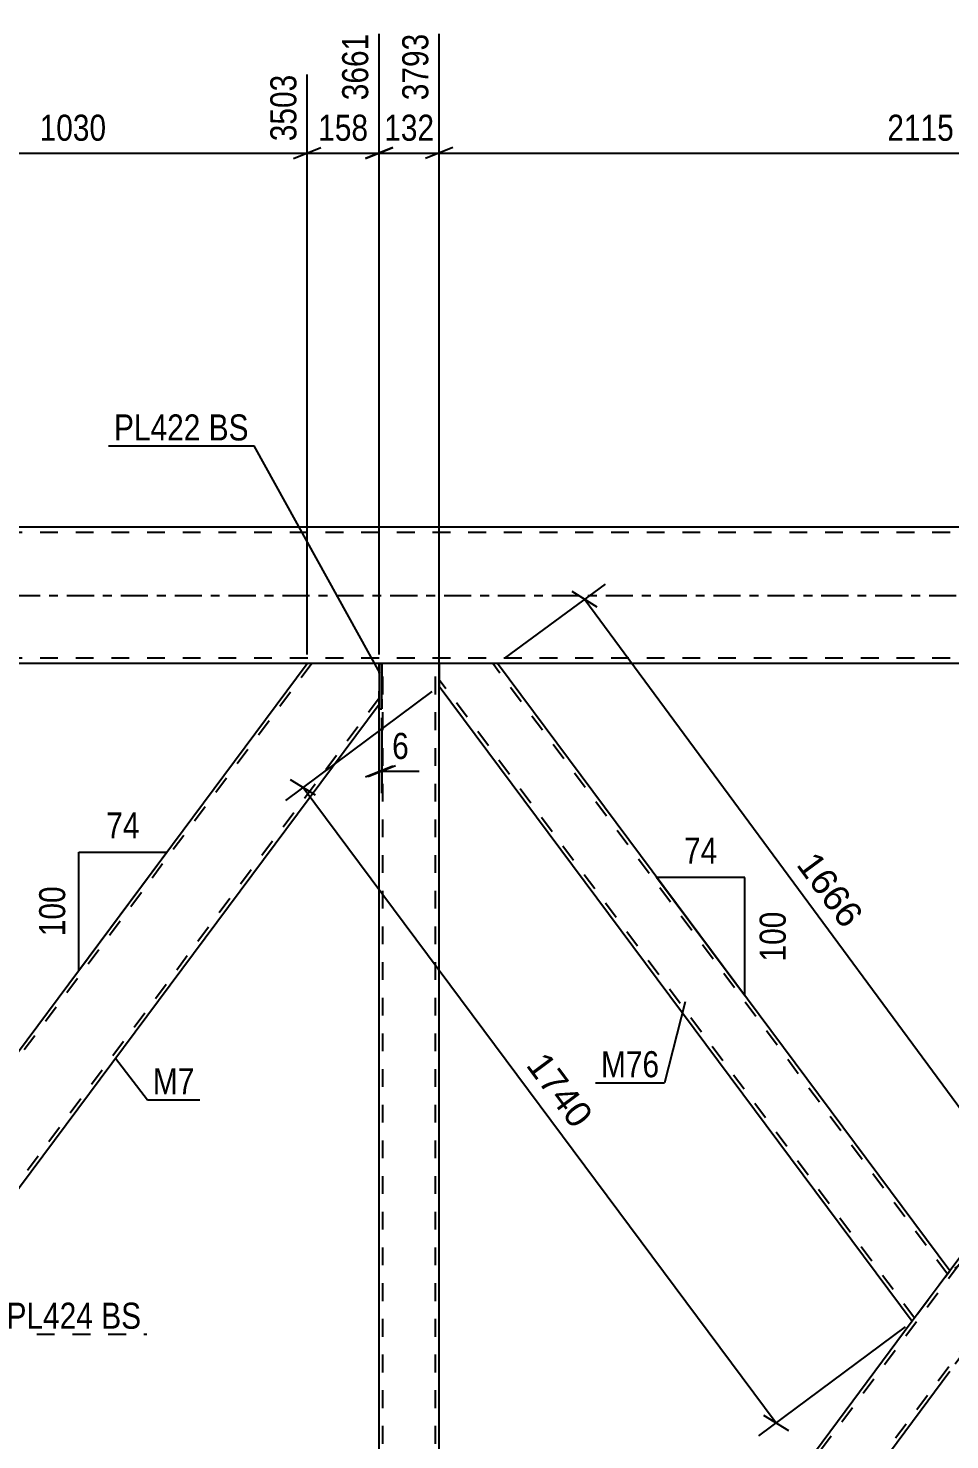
# Model space of a CAD drawing. Header units: millimetres. Extents: x -188 to 1001, y -633 to 208.
# Drawn here: x 142.3 to 243.5, y -92.8 to 62.3 of the extents above; entities that cross this region are included whole.
import ezdxf

# ---------------------------------------------------------------- set-up
doc = ezdxf.new("R2010")
doc.units = ezdxf.units.MM
doc.linetypes.add('DXK_LINE_DOT2', pattern=[3.9198, 1.9599, -1.9599])
doc.linetypes.add('DXK_LINE_DOT3', pattern=[5.9187, 2.979, -0.9799, 0.9799, -0.9799])
doc.styles.add('Arial', font='ARIAL.TTF', dxfattribs={"height": 0.2})
doc.styles.add('Arial Narrow', font='ARIALN.TTF', dxfattribs={"height": 0.2})

# ---------------------------------------------------------------- blocks, each defined once
blk = doc.blocks.new('Part-761552178-4813 - 4322')
at = {"color": 2, "linetype": 'Continuous'}
for p, q in [((187.45, -7.5), (187.45, -9.96)), ((243.53, -74.22), (193.85, -7.5)), ((187.45, -9.96), (239.41, -79.75)), ((243.03, -74.89), (243.53, -74.22)), ((243.03, -74.89), (239.41, -79.75))]:
    blk.add_line(p, q, dxfattribs=at)
at = {"color": 7, "linetype": 'DXK_LINE_DOT2'}
for p, q in [((193.85, -7.5), (187.45, -7.5)), ((243.28, -74.56), (193.35, -7.5)), ((239.66, -79.42), (187.45, -9.29)), ((243.49, -74.28), (243.03, -74.89)), ((239.66, -79.42), (239.68, -79.39))]:
    blk.add_line(p, q, dxfattribs=at)
blk = doc.blocks.new('Part-761552178-4388 - 4322')
at = {"color": 2, "linetype": 'Continuous'}
for p, q in [((128.08, -67.78), (172.96, -7.5)), ((180.85, -7.5), (172.98, -7.5)), ((180.85, -11.97), (130.39, -79.75)), ((128.08, -82.85), (128.08, -81.51))]:
    blk.add_line(p, q, dxfattribs=at)
at = {"color": 7, "linetype": 'DXK_LINE_DOT2'}
for p, q in [((173.46, -7.5), (128.08, -68.45)), ((172.96, -7.5), (172.98, -7.5)), ((172.98, -7.5), (172.96, -7.5)), ((180.85, -7.5), (180.85, -11.97)), ((180.85, -11.3), (128.08, -82.18)), ((128.08, -81.51), (128.08, -67.78)), ((130.39, -79.75), (128.08, -82.85))]:
    blk.add_line(p, q, dxfattribs=at)
blk = doc.blocks.new('Part-761552178-4403 - 4322')
at = {"color": 2, "linetype": 'Continuous'}
for p, q in [((128.08, -82.85), (130.39, -79.75)), ((180.85, -147.53), (130.39, -79.75)), ((128.08, -90.38), (128.08, -82.85)), ((128.08, -91.72), (128.08, -90.38)), ((172.96, -152), (128.08, -91.72)), ((172.98, -152), (180.85, -152))]:
    blk.add_line(p, q, dxfattribs=at)
at = {"color": 7, "linetype": 'DXK_LINE_DOT2'}
for p, q in [((180.85, -148.2), (130.14, -80.08)), ((128.08, -91.62), (128.08, -90.38)), ((173.46, -152), (128.08, -91.05)), ((180.85, -152), (180.85, -147.53)), ((172.96, -152), (172.98, -152)), ((172.98, -152), (172.96, -152))]:
    blk.add_line(p, q, dxfattribs=at)
blk = doc.blocks.new('Part-761552178-4524 - 4322')
at = {"color": 7, "linetype": 'DXK_LINE_DOT2'}
for p, q in [((776.65, 6.9), (34.1, 6.9)), ((776.65, -6.9), (34.1, -6.9)), ((776.65, -7.5), (68.4, -7.5)), ((180.85, -7.5), (172.98, -7.5)), ((181.15, -7.5), (180.85, -7.5))]:
    blk.add_line(p, q, dxfattribs=at)
at = {"color": 2, "linetype": 'Continuous'}
for p, q in [((300.41, 7.5), (127.28, 7.5)), ((172.98, -7.5), (132.9, -7.5)), ((180.85, -7.5), (180.85, -7.5)), ((294.78, -7.5), (181.15, -7.5))]:
    blk.add_line(p, q, dxfattribs=at)
at = {"color": 7, "linetype": 'DXK_LINE_DOT3'}
blk.add_line((34.1, 0), (776.65, 0), dxfattribs=at)
blk = doc.blocks.new('Part-761552178-4691 - 4322')
at = {"color": 7, "linetype": 'DXK_LINE_DOT2'}
for p, q in [((180.85, -7.5), (181.15, -7.5)), ((180.85, -7.5), (180.85, -12.47)), ((181.15, -7.5), (181.15, -12.47)), ((180.85, -12.47), (181.15, -12.47))]:
    blk.add_line(p, q, dxfattribs=at)
blk = doc.blocks.new('Part-761552178-4696 - 4322')
at = {"color": 2, "linetype": 'Continuous'}
for p, q in [((181.15, -7.5), (180.85, -7.5)), ((180.85, -7.5), (180.85, -12.47)), ((181.15, -12.47), (181.15, -7.5)), ((180.85, -12.47), (181.15, -12.47))]:
    blk.add_line(p, q, dxfattribs=at)
blk = doc.blocks.new('Part-761552178-4763 - 4322')
at = {"color": 7, "linetype": 'DXK_LINE_DOT2'}
for p, q in [((187.45, -7.5), (180.85, -7.5)), ((180.85, -12.47), (180.85, -7.5)), ((181.25, -152), (181.25, -7.5)), ((187.05, -152), (187.05, -7.5)), ((187.45, -9.96), (187.45, -7.5)), ((180.85, -152), (180.85, -147.03)), ((187.45, -152), (187.45, -149.54)), ((187.45, -152), (180.85, -152))]:
    blk.add_line(p, q, dxfattribs=at)
at = {"color": 2, "linetype": 'Continuous'}
for p, q in [((187.45, -149.54), (187.45, -9.96)), ((180.85, -147.03), (180.85, -12.47))]:
    blk.add_line(p, q, dxfattribs=at)
blk = doc.blocks.new('Part-761552178-4828 - 4322')
at = {"color": 7, "linetype": 'DXK_LINE_DOT2'}
for p, q in [((293.7, -7.5), (187.45, -150.21)), ((299.6, -7.5), (293.2, -7.5)), ((299.6, -8.11), (299.6, -7.5)), ((299.6, -9.29), (193.35, -152)), ((243.53, -74.22), (239.41, -79.75)), ((247.64, -79.75), (243.53, -85.28)), ((193.85, -152), (187.45, -152))]:
    blk.add_line(p, q, dxfattribs=at)
at = {"color": 2, "linetype": 'Continuous'}
for p, q in [((293.2, -7.5), (243.53, -74.22)), ((299.6, -9.96), (299.6, -8.11)), ((299.6, -9.96), (247.64, -79.75)), ((239.41, -79.75), (187.45, -149.54)), ((243.53, -85.28), (193.85, -152)), ((187.45, -152), (187.45, -149.54))]:
    blk.add_line(p, q, dxfattribs=at)
blk = doc.blocks.new('StraightDimension-761552178-9194 - 4322')
at = {"color": 7, "linetype": 'Continuous'}
for p, q in [((180.85, -6.5), (180.85, 61.71)), ((187.45, -8.96), (187.45, 61.71)), ((179.35, 48), (182.35, 49.2)), ((180.85, 48.6), (187.45, 48.6)), ((188.95, 49.2), (185.95, 48))]:
    blk.add_line(p, q, dxfattribs=at)
at = {"color": 0}
blk.add_wipeout([(187.49, 49.35), (187.49, 53.55), (180.81, 53.55), (180.81, 49.35)], dxfattribs=at)
at = {"color": 3, "style": 'Arial Narrow'}
blk.add_text('132', height=2.863, dxfattribs=at).set_placement((181.41, 49.95))
at = {"color": 0, "linetype": 'Continuous'}
blk.add_wipeout([(186.85, 62.31), (182.65, 62.31), (182.65, 53.8), (186.85, 53.8)], dxfattribs=at)
at = {"color": 3, "linetype": 'Continuous', "style": 'Arial Narrow'}
blk.add_text('3793', height=2.863, rotation=90.0002, dxfattribs=at).set_placement((186.25, 54.4))
blk = doc.blocks.new('StraightDimension-761552178-9195 - 4322')
at = {"color": 7, "linetype": 'Continuous'}
for p, q in [((180.85, -6.5), (180.85, 61.71)), ((172.96, -6.5), (172.96, 57.21)), ((171.46, 48), (174.46, 49.2)), ((172.96, 48.6), (180.85, 48.6)), ((182.35, 49.2), (179.35, 48))]:
    blk.add_line(p, q, dxfattribs=at)
at = {"color": 0}
blk.add_wipeout([(180.25, 49.35), (180.25, 53.55), (173.56, 53.55), (173.56, 49.35)], dxfattribs=at)
at = {"color": 3, "style": 'Arial Narrow'}
blk.add_text('158', height=2.863, dxfattribs=at).set_placement((174.16, 49.95))
at = {"color": 0, "linetype": 'Continuous'}
blk.add_wipeout([(180.25, 62.31), (176.05, 62.31), (176.05, 53.8), (180.25, 53.8)], dxfattribs=at)
at = {"color": 3, "linetype": 'Continuous', "style": 'Arial Narrow'}
blk.add_text('3661', height=2.863, rotation=90.0002, dxfattribs=at).set_placement((179.65, 54.4))
blk = doc.blocks.new('StraightDimension-761552178-5672 - 4322')
at = {"color": 7, "linetype": 'Continuous'}
for p, q in [((180.85, -13.47), (180.85, -21.72)), ((181.15, -13.47), (181.15, -21.72)), ((179.35, -19.92), (182.35, -18.72)), ((182.65, -18.72), (179.65, -19.92)), ((180.85, -19.32), (181.15, -19.32))]:
    blk.add_line(p, q, dxfattribs=at)
at = {"color": 0}
blk.add_wipeout([(184.7, -18.57), (184.7, -14.37), (181.68, -14.37), (181.68, -18.57)], dxfattribs=at)
at = {"color": 7, "linetype": 'Continuous'}
blk.add_line((181.15, -19.32), (185.23, -19.32), dxfattribs=at)
blk.add_line((181.15, -19.32), (185.23, -19.32), dxfattribs=at)
at = {"color": 3, "style": 'Arial Narrow'}
blk.add_text('6', height=2.86, dxfattribs=at).set_placement((182.28, -17.97))
blk = doc.blocks.new('StraightDimension-761552178-9196 - 4322')
at = {"color": 7, "linetype": 'Continuous'}
for p, q in [((121.48, -6.5), (121.48, 57.21)), ((172.96, -6.5), (172.96, 57.21)), ((122.98, 49.2), (119.98, 48)), ((121.48, 48.6), (172.96, 48.6)), ((171.46, 48), (174.46, 49.2))]:
    blk.add_line(p, q, dxfattribs=at)
at = {"color": 0, "linetype": 'Continuous'}
blk.add_wipeout([(172.36, 57.81), (168.16, 57.81), (168.16, 49.3), (172.36, 49.3)], dxfattribs=at)
at = {"color": 0}
blk.add_wipeout([(151.47, 49.35), (151.47, 53.55), (142.96, 53.55), (142.96, 49.35)], dxfattribs=at)
at = {"color": 3, "linetype": 'Continuous', "style": 'Arial Narrow'}
blk.add_text('3503', height=2.863, rotation=90.0002, dxfattribs=at).set_placement((171.76, 49.9))
at = {"color": 3, "style": 'Arial Narrow'}
blk.add_text('1030', height=2.863, dxfattribs=at).set_placement((143.56, 49.95))
blk = doc.blocks.new('StraightDimension-761552178-9193 - 4322')
at = {"color": 7, "linetype": 'Continuous'}
for p, q in [((187.45, -8.96), (187.45, 61.71)), ((293.2, -6.5), (293.2, 57.21)), ((188.95, 49.2), (185.95, 48)), ((187.45, 48.6), (293.2, 48.6)), ((291.7, 48), (294.7, 49.2))]:
    blk.add_line(p, q, dxfattribs=at)
at = {"color": 0, "linetype": 'Continuous'}
blk.add_wipeout([(292.6, 57.81), (288.4, 57.81), (288.4, 49.3), (292.6, 49.3)], dxfattribs=at)
at = {"color": 0}
blk.add_wipeout([(244.58, 49.35), (244.58, 53.55), (236.07, 53.55), (236.07, 49.35)], dxfattribs=at)
at = {"color": 3, "linetype": 'Continuous', "style": 'Arial Narrow'}
blk.add_text('5908', height=2.863, rotation=90.0002, dxfattribs=at).set_placement((292, 49.9))
at = {"color": 3, "style": 'Arial Narrow'}
blk.add_text('2115', height=2.863, dxfattribs=at).set_placement((236.67, 49.95))
blk = doc.blocks.new('AngleDimension-761552178-6157 - 4322')
at = {"color": 7, "linetype": 'Continuous'}
for p, q in [((147.87, -28.2), (157.54, -28.2)), ((147.87, -41.2), (157.54, -28.2)), ((147.87, -41.2), (147.87, -28.2)), ((157.29, -28.55), (157.54, -28.2))]:
    blk.add_line(p, q, dxfattribs=at)
at = {"color": 0}
for points in [[(155.13, -27.3), (155.13, -23.1), (150.28, -23.1), (150.28, -27.3)], [(146.97, -31.36), (142.77, -31.36), (142.77, -38.04), (146.97, -38.04)]]:
    blk.add_wipeout(points, dxfattribs=at)
at = {"color": 3, "style": 'Arial Narrow'}
blk.add_text('74', height=2.863, dxfattribs=at).set_placement((150.88, -26.7))
blk.add_text('100', height=2.863, rotation=90.0002, dxfattribs=at).set_placement((146.37, -37.44))
blk = doc.blocks.new('AngleDimension-761552178-6171 - 4322')
at = {"color": 7, "linetype": 'Continuous'}
for p, q in [((211.27, -30.9), (211.33, -30.98)), ((221.01, -30.98), (211.33, -30.98)), ((221.01, -43.98), (211.33, -30.98)), ((221.01, -43.98), (221.01, -30.98))]:
    blk.add_line(p, q, dxfattribs=at)
at = {"color": 0}
for points in [[(218.6, -30.08), (218.6, -25.88), (213.74, -25.88), (213.74, -30.08)], [(226.11, -34.14), (221.91, -34.14), (221.91, -40.82), (226.11, -40.82)]]:
    blk.add_wipeout(points, dxfattribs=at)
at = {"color": 3, "style": 'Arial Narrow'}
blk.add_text('74', height=2.863, dxfattribs=at).set_placement((214.34, -29.48))
blk.add_text('100', height=2.863, rotation=90.0002, dxfattribs=at).set_placement((225.51, -40.22))
blk = doc.blocks.new('StraightDimension-761552178-12636 - 4322')
at = {"color": 7, "linetype": 'Continuous'}
for p, q in [((194.65, -6.91), (205.72, 1.25)), ((204.8, -1.29), (202.06, 0.41)), ((203.43, -0.44), (252.86, -67.5)), ((244.08, -73.97), (255.15, -65.81)), ((251.48, -66.65), (254.23, -68.35))]:
    blk.add_line(p, q, dxfattribs=at)
at = {"color": 0}
blk.add_wipeout([(231.74, -37.59), (235.12, -35.09), (229.13, -26.97), (225.75, -29.46)], dxfattribs=at)
at = {"color": 3, "style": 'Arial'}
blk.add_text('1666', height=2.865, rotation=-53.6059, dxfattribs=at).set_placement((226.59, -29.59))
blk = doc.blocks.new('StraightDimension-761552178-12659 - 4322')
at = {"color": 7, "linetype": 'Continuous'}
for p, q in [((186.65, -10.56), (170.56, -22.53)), ((173.86, -21.94), (171.11, -20.26)), ((172.49, -21.1), (224.45, -90.89)), ((238.61, -80.35), (222.52, -92.32)), ((223.07, -90.05), (225.82, -91.74))]:
    blk.add_line(p, q, dxfattribs=at)
at = {"color": 0}
blk.add_wipeout([(202.08, -59.6), (205.45, -57.09), (199.42, -48.99), (196.05, -51.5)], dxfattribs=at)
at = {"color": 3, "style": 'Arial'}
blk.add_text('1740', height=2.865, rotation=-53.3309, dxfattribs=at).set_placement((196.89, -51.62))
blk = doc.blocks.new('Mark-761552178-4384 - 4322')
at = {"color": 0}
blk.add_wipeout([(160.56, -54.81), (160.56, -51.81), (156, -51.81), (156, -54.81)], dxfattribs=at)
blk.add_wipeout([(160.56, -54.81), (160.56, -51.81), (156, -51.81), (156, -54.81)], dxfattribs=at)
at = {"color": 30, "linetype": 'Continuous'}
for p, q in [((151.9, -50.86), (155.4, -55.41)), ((155.4, -55.41), (161.16, -55.41))]:
    blk.add_line(p, q, dxfattribs=at)
at = {"color": 3, "style": 'Arial Narrow'}
blk.add_text('M7', height=2.863, dxfattribs=at).set_placement((156, -54.81))
blk = doc.blocks.new('Mark-761552178-4809 - 4322')
at = {"color": 0}
blk.add_wipeout([(211.61, -52.94), (211.61, -49.94), (205.22, -49.94), (205.22, -52.94)], dxfattribs=at)
blk.add_wipeout([(211.61, -52.94), (211.61, -49.94), (205.22, -49.94), (205.22, -52.94)], dxfattribs=at)
at = {"color": 30, "linetype": 'Continuous'}
for p in [(214.45, -44.66), (204.62, -53.54)]:
    blk.add_line(p, (212.21, -53.54), dxfattribs=at)
at = {"color": 3, "style": 'Arial Narrow'}
blk.add_text('M76', height=2.863, dxfattribs=at).set_placement((205.22, -52.94))
blk = doc.blocks.new('MarkSet-761552178-6250 - 4322')
at = {"color": 0}
for points in [[(149.43, -80.57), (149.43, -77.57), (139.93, -77.57), (139.93, -80.57)], [(154.72, -80.57), (154.72, -77.57), (150.33, -77.57), (150.33, -80.57)]]:
    blk.add_wipeout(points, dxfattribs=at)
for points in [[(149.43, -80.57), (149.43, -77.57), (139.93, -77.57), (139.93, -80.57)], [(154.72, -80.57), (154.72, -77.57), (150.33, -77.57), (150.33, -80.57)]]:
    blk.add_wipeout(points, dxfattribs=at)
at = {"color": 30, "linetype": 'DXK_LINE_DOT2'}
for p, q in [((127.85, -87.21), (139.33, -81.17)), ((139.33, -81.17), (155.32, -81.17))]:
    blk.add_line(p, q, dxfattribs=at)
at = {"color": 3, "style": 'Arial Narrow'}
for s, p in [('PL424', (139.93, -80.57)), ('BS', (150.33, -80.57))]:
    blk.add_text(s, height=2.863, dxfattribs=at).set_placement(p)
blk = doc.blocks.new('MarkSet-761552178-6360 - 4322')
at = {"color": 0}
for points in [[(161.23, 17.02), (161.23, 20.02), (151.73, 20.02), (151.73, 17.02)], [(166.52, 17.02), (166.52, 20.02), (162.13, 20.02), (162.13, 17.02)]]:
    blk.add_wipeout(points, dxfattribs=at)
for points in [[(161.23, 17.02), (161.23, 20.02), (151.73, 20.02), (151.73, 17.02)], [(166.52, 17.02), (166.52, 20.02), (162.13, 20.02), (162.13, 17.02)]]:
    blk.add_wipeout(points, dxfattribs=at)
at = {"color": 30, "linetype": 'Continuous'}
for p in [(151.13, 16.42), (180.92, -8.51)]:
    blk.add_line(p, (167.12, 16.42), dxfattribs=at)
at = {"color": 3, "style": 'Arial Narrow'}
for s, p in [('PL422', (151.73, 17.02)), ('BS', (162.13, 17.02))]:
    blk.add_text(s, height=2.863, dxfattribs=at).set_placement(p)

msp = doc.modelspace()

# ---------------------------------------------------------------- block references
for name in ['Part-761552178-4524 - 4322', 'Part-761552178-4388 - 4322', 'Part-761552178-4691 - 4322', 'Part-761552178-4696 - 4322', 'Part-761552178-4763 - 4322', 'Part-761552178-4813 - 4322', 'Part-761552178-4828 - 4322', 'Part-761552178-4403 - 4322']:
    msp.add_blockref(name, (0, 0))

# ---------------------------------------------------------------- next in the draw order: block references
for name in ['StraightDimension-761552178-9194 - 4322', 'StraightDimension-761552178-5672 - 4322', 'AngleDimension-761552178-6157 - 4322', 'AngleDimension-761552178-6171 - 4322', 'Mark-761552178-4384 - 4322', 'MarkSet-761552178-6250 - 4322']:
    msp.add_blockref(name, (0, 0))

# ---------------------------------------------------------------- next in the draw order: block references
for name in ['StraightDimension-761552178-9195 - 4322', 'StraightDimension-761552178-9193 - 4322']:
    msp.add_blockref(name, (0, 0))

# ---------------------------------------------------------------- next in the draw order: block references
for name in ['StraightDimension-761552178-9196 - 4322', 'StraightDimension-761552178-12636 - 4322']:
    msp.add_blockref(name, (0, 0))

# ---------------------------------------------------------------- next in the draw order: block references
for name in ['MarkSet-761552178-6360 - 4322', 'StraightDimension-761552178-12659 - 4322']:
    msp.add_blockref(name, (0, 0))

# ---------------------------------------------------------------- next in the draw order: block references
msp.add_blockref('Mark-761552178-4809 - 4322', (0, 0))

doc.saveas('drawing.dxf')
